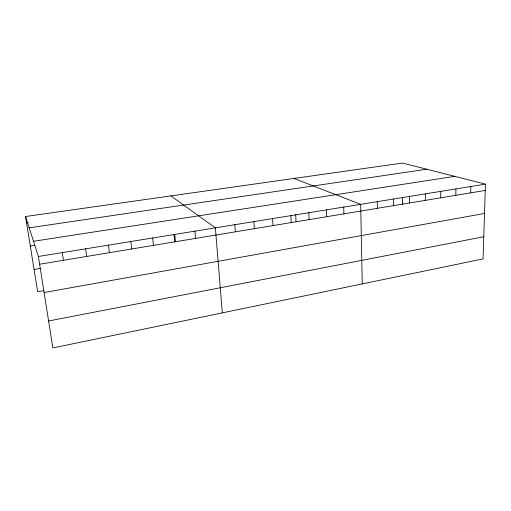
<?xml version="1.0" encoding="UTF-8"?>
<svg xmlns="http://www.w3.org/2000/svg" width="511" height="511" viewBox="0 0 511 511"><rect width="100%" height="100%" fill="white"/><g stroke="black" fill="none" stroke-linecap="round" stroke-linejoin="round"><path stroke-width="0.77" d="M409.618 202.969L409.618 196.422M425.293 200.369L425.337 193.873M440.693 197.821L440.776 191.382M455.812 195.317L455.933 188.929M470.663 192.858L470.823 186.515M485.45 184.152L483.067 258.905L52.869 347.94L38.395 256.477L25.55 216.511L402.508 163.06L485.45 184.152L38.395 256.477M48.609 320.991L483.776 236.746M43.876 290.65L37.667 291.762L25.55 216.511M44.106 292.541L484.517 213.477M34.077 269.463L40.356 268.416M39.622 264.232L485.252 190.443M30.302 246.04L34.876 245.325M33.509 241.275L454.752 176.346M29.191 227.836L426.742 169.224M26.572 222.847L28.111 222.624M293.991 178.448L360.664 204.343L362.261 283.905M170.91 195.898L215.374 227.849L222.311 312.873M62.291 252.613L63.421 260.291M85.644 248.831L86.685 256.439M108.473 245.139L109.431 252.677M130.797 241.531L131.678 248.991M152.636 237.998L153.434 245.389M174.749 234.67L175.452 241.76M174.002 234.536L174.73 241.863M194.908 231.157L195.566 238.413M234.83 224.699L235.347 231.822M253.89 221.614L254.35 228.679M272.574 218.593L272.976 225.594M290.887 215.629L291.232 222.572M295.709 214.703L296.041 221.653M308.842 212.723L309.129 219.609M326.452 209.874L326.689 216.696M343.724 207.083L343.903 213.847M377.29 201.647L377.38 208.303M393.604 199.009L393.649 205.614M402.598 197.393L402.617 204.515"/></g></svg>
